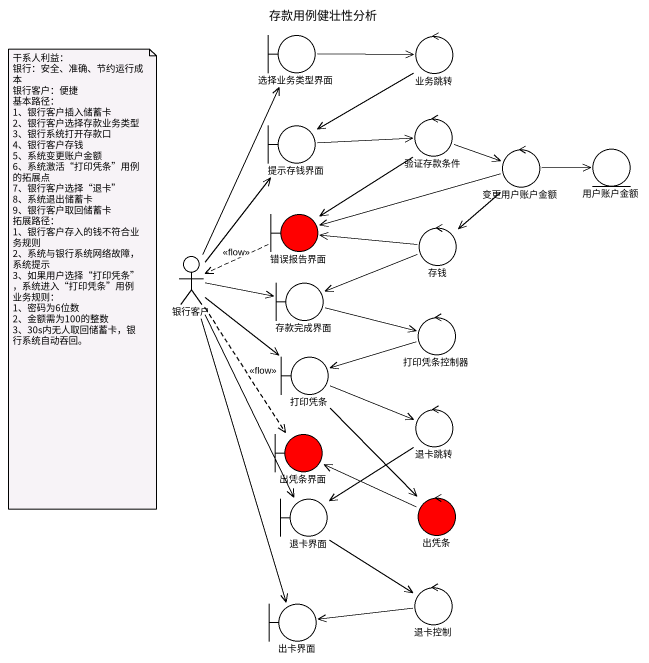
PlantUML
@startuml
title 存款用例健壮性分析
boundary 选择业务类型界面
control 业务跳转
boundary 提示存钱界面
control 验证存款条件
control 变更用户账户金额
entity 用户账户金额
boundary 错误报告界面 #FF0000
control 存钱
actor 银行客户
boundary 存款完成界面
control 打印凭条控制器
boundary 打印凭条
control 退卡跳转
boundary 出凭条界面 #FF0000
boundary 退卡界面
control 出凭条 #FF0000
boundary 出卡界面
control 退卡控制
选择业务类型界面 -right-> 业务跳转
业务跳转 --> 提示存钱界面
提示存钱界面 -right-> 验证存款条件
验证存款条件 -right-> 变更用户账户金额
验证存款条件 --> 错误报告界面
变更用户账户金额 -right-> 用户账户金额
变更用户账户金额 -left-> 错误报告界面
变更用户账户金额 --> 存钱
错误报告界面 .left.> 银行客户 : <<flow>>
存钱 -left-> 错误报告界面
存钱 -left-> 存款完成界面
银行客户 -up-> 选择业务类型界面
银行客户 -up-> 提示存钱界面
银行客户 -right-> 存款完成界面
银行客户 --> 打印凭条
银行客户 ..> 出凭条界面 : <<flow>>
银行客户 --> 退卡界面
银行客户 --> 出卡界面
存款完成界面 -right-> 打印凭条控制器
打印凭条控制器 -left-> 打印凭条
打印凭条 -right-> 退卡跳转
打印凭条 --> 出凭条
退卡跳转 --> 退卡界面
退卡界面 --> 退卡控制
出凭条 -left-> 出凭条界面
退卡控制 -left-> 出卡界面
note as N1
  干系人利益：
  银行：安全、准确、节约运行成本
  银行客户：便捷
  基本路径：
  1、银行客户插入储蓄卡
  2、银行客户选择存款业务类型
  3、银行系统打开存款口
  4、银行客户存钱
  5、系统变更账户金额
  6、系统激活“打印凭条”用例的拓展点
  7、银行客户选择“退卡”
  8、系统退出储蓄卡
  9、银行客户取回储蓄卡
  拓展路径：
  1、银行客户存入的钱不符合业务规则
  2、系统与银行系统网络故障，系统提示
  3、如果用户选择“打印凭条”，系统进入“打印凭条”用例
  业务规则：
  1、密码为6位数
  2、金额需为100的整数
  3、30s内无人取回储蓄卡，银行系统自动吞回。
end note
@enduml
